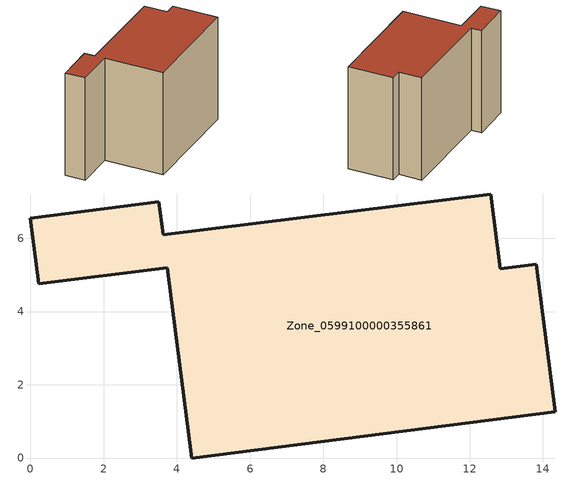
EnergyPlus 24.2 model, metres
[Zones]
Zone_0599100000355861
 floor ground (C_G): 3.74,5.2 0.23,4.76 0,6.55 3.51,7 3.63,6.1 12.58,7.21 12.84,5.17 13.82,5.29 14.33,1.26 4.41,0 z0
 wall outside (C_F): 0.23,4.76 3.74,5.2 4.41,0 14.33,1.26 13.82,5.29 12.84,5.17 12.58,7.21 3.63,6.1 3.51,7 0,6.55 0.23,4.76 z0:9.48
 roof outside (C_R): 12.58,7.21 3.63,6.1 3.51,7 0,6.55 0.23,4.76 3.74,5.2 4.41,0 14.33,1.26 13.82,5.29 12.84,5.17 z9.48
[BUILDING]
Pand.0599100000355861: North Axis=0; Terrain=City; Loads Convergence Tolerance Value=0.04; Temperature Convergence Tolerance Value=0.4; Solar Distribution=FullExterior; Maximum Number of Warmup Days=25; Minimum Number of Warmup Days=1
[Site:Location]
Rotterdam.The.Hague.AP_ZH_NLD Design_Conditions: Latitude=51.96; Longitude=4.45; Time Zone=1; Elevation=-4.5
[SITE:GROUNDTEMPERATURE:BUILDINGSURFACE]
18, 18, 18, 18, 18, 18, 18, 18, 18, 18, 18, 18
[MATERIAL] Thermal Absorptance=0.9; Solar Absorptance=0.7; Visible Absorptance=0.7
Name | Roughness | Thickness | Conductivity | Density | Specific Heat
G.TI.1992-2005 | MediumSmooth | 0.15 | 0.06 | 540 | 1210
F.TI.1992-2005 | Rough | 0.3 | 0.12 | 1920 | 840
R.TI.1992-2005 | MediumRough | 0.2 | 0.08 | 1500 | 1000
[CONSTRUCTION]
C_G: G.TI.1992-2005
C_F: F.TI.1992-2005
C_R: R.TI.1992-2005
[ZONE]
Zone_0599100000355861: Type=1; Multiplier=1; Ceiling Height=Autocalculate; Volume=Autocalculate; Floor Area=autocalculate; Part of Total Floor Area=Yes
[ZONEINFILTRATION:DESIGNFLOWRATE]
Infil_Zone_0599100000355861: Zone or ZoneList or Space or SpaceList=Zone_0599100000355861; Schedule=AlwaysOn; Design Flow Rate Calculation Method=Flow/Area; Flow Rate per Floor Area=0.0015; Constant Term Coefficient=1; Temperature Term Coefficient=0; Velocity Term Coefficient=0; Velocity Squared Term Coefficient=0
[HVACTEMPLATE:ZONE:IDEALLOADSAIRSYSTEM]
Zone_0599100000355861: Maximum Heating Supply Air Temperature=50; Minimum Cooling Supply Air Temperature=13; Maximum Heating Supply Air Humidity Ratio=0.0156; Minimum Cooling Supply Air Humidity Ratio=0.0077; Heating Limit=NoLimit; Cooling Limit=NoLimit; Dehumidification Control Type=ConstantSensibleHeatRatio; Cooling Sensible Heat Ratio=0.7; Dehumidification Setpoint=60; Humidification Control Type=None; Humidification Setpoint=30; Outdoor Air Method=None; Outdoor Air Flow Rate per Person=0.00944; Outdoor Air Flow Rate per Zone Floor Area=0; Outdoor Air Flow Rate per Zone=0; Demand Controlled Ventilation Type=None; Outdoor Air Economizer Type=NoEconomizer; Heat Recovery Type=None; Sensible Heat Recovery Effectiveness=0.7; Latent Heat Recovery Effectiveness=0.65
[ZONECONTROL:THERMOSTAT]
ThermostatControl_Zone_0599100000355861: Zone or ZoneList=Zone_0599100000355861; Control Type Schedule=DualSetpointControlType; Control 1=Thermostat_Zone_0599100000355861; Temperature Difference Between Cutout And Setpoint=0
[THERMOSTATSETPOINT:DUALSETPOINT]
Thermostat_Zone_0599100000355861: Heating Setpoint Temperature Schedule=HeatingSetpoint_Zone_0599100000355861; Cooling Setpoint Temperature Schedule=CoolingSetpoint_Zone_0599100000355861
[SCHEDULE:COMPACT]
HeatingSetpoint_Zone_0599100000355861: Through: 12/31, For: AllDays, Until: 24:00, 21
CoolingSetpoint_Zone_0599100000355861: Through: 12/31, For: AllDays, Until: 24:00, 24
DualSetpointControlType: Through: 12/31, For: AllDays, Until: 24:00, 4
AlwaysOn: Through: 12/31, For: AllDays, Until: 24:00, 1
